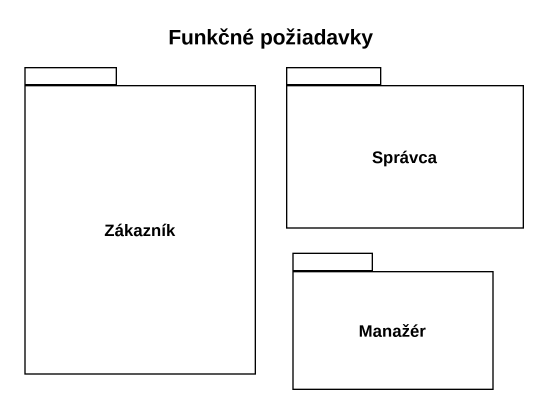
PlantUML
@startuml
title Funkčné požiadavky
package Zákazník {
}
package Správca {
}
package Manažér {
}
@enduml
